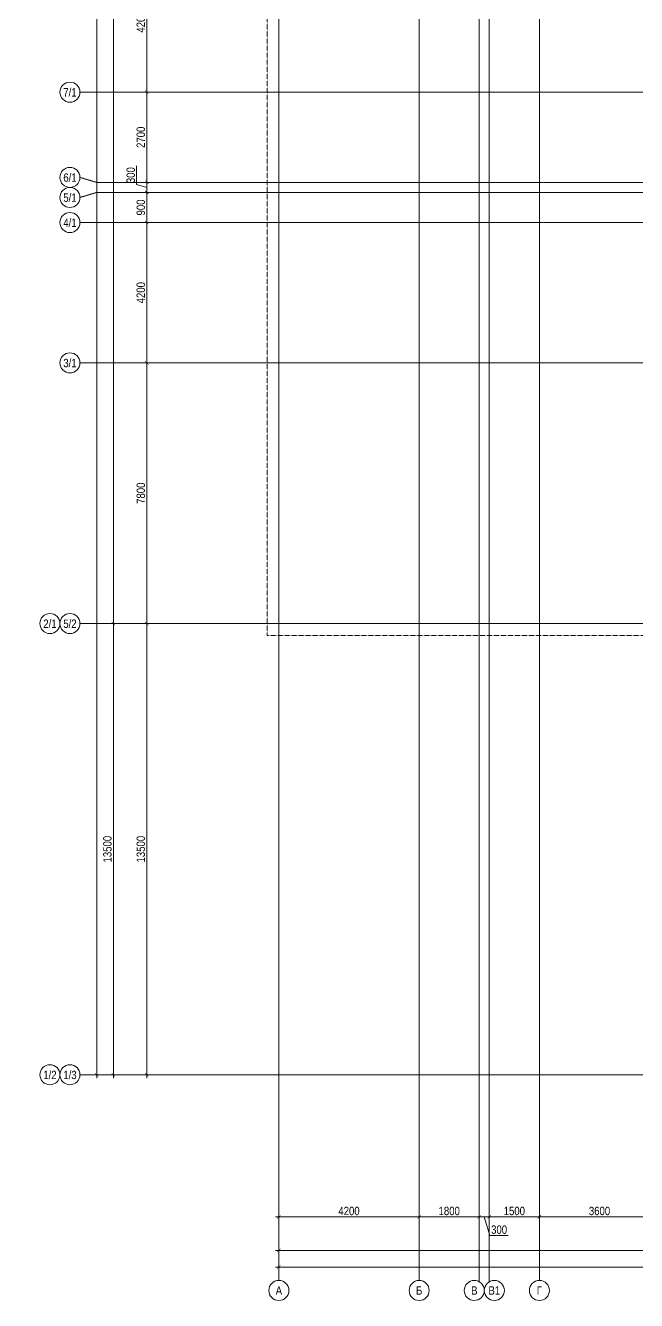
# Model space of a CAD drawing. Header units: millimetres. Extents: x -328335 to 1460319, y -208171 to 164069.
# Drawn here: x 293188 to 311482, y -6755 to 31395 of the extents above; entities that cross this region are included whole.
import ezdxf
from ezdxf import colors
from ezdxf.entities.mleader import LeaderData, LeaderLine
from ezdxf.enums import TextEntityAlignment as Align
from ezdxf.math import Vec2, Vec3

# ---------------------------------------------------------------- set-up
doc = ezdxf.new("R2010")
doc.units = ezdxf.units.MM
doc.header["$LTSCALE"] = 0.5
doc.linetypes.add('CENTER', pattern=[50.8, 31.75, -6.35, 6.35, -6.35])
doc.linetypes.add('DASHED', pattern=[19.05, 12.7, -6.35])
doc.layers.get('Defpoints').update_dxf_attribs({"color": 140})
doc.layers.add('АР_Делит', color=120, linetype='Continuous', lineweight=0, plot=False)
doc.layers.add('АЦ_Выноски', color=7, linetype='Continuous', lineweight=5)
doc.layers.add('РД_Оси_размер', color=8, linetype='Continuous', lineweight=0)
doc.layers.add('РД_Оси_100', color=7, linetype='Continuous', lineweight=0, true_color=0x525252)
doc.styles.add('style1', font='ARIALN.TTF')
doc.styles.add('ккк', font='isocpeur.ttf', dxfattribs={"width": 0.85, "oblique": 15})
doc.dimstyles.new('Dim100_ареал', dxfattribs={"dimscale": 100, "dimtxt": 2.5, "dimasz": 1, "dimexe": 1, "dimexo": 1, "dimgap": 0.5, "dimtad": 1, "dimzin": 12, "dimdsep": 46, "dimtxsty": 'style1', "dimblk": 'ARCHTICK', "dimcen": 1, "dimdle": 1, "dimaunit": 1, "dimadec": 0, "dimazin": 3, "dimtfac": 1, "dimtmove": 1, "dimatfit": 3, "dimldrblk": 'OPEN30', "dimfxl": 2, "dimfxlon": 1, "dimtolj": 1, "dimtzin": 0, "dimlwd": 5, "dimlwe": 5, "dimarcsym": 0})

# ---------------------------------------------------------------- blocks, each defined once
blk = doc.blocks.new('_Dot')
at = {"color": 0, "linetype": 'ByBlock', "lineweight": -2}
blk.add_line((-0.5, 0), (-1, 0), dxfattribs=at)
at = {"color": 0, "linetype": 'ByBlock', "const_width": 0.5}
blk.add_lwpolyline([(-0.25, 0, 1), (0.25, 0, 1)], format="xyb", close=True, dxfattribs=at)
blk = doc.blocks.new('_ArchTick')
at = {"color": 0, "linetype": 'ByBlock', "const_width": 0.15}
blk.add_lwpolyline([(-0.5, -0.5), (0.5, 0.5)], dxfattribs=at)
blk = doc.blocks.new('*D376')
at = {"layer": 'Defpoints', "color": 0, "transparency": 16777216}
for p in [(0, -3255), (4200, -3255), (4200, -4255)]:
    blk.add_point(p, dxfattribs=at)
at = {"layer": 'РД_Оси_размер', "color": 0, "lineweight": 5, "transparency": 16777216}
for p, q in [((0, -4055), (0, -4355)), ((4200, -4055), (4200, -4355)), ((-100, -4255), (4300, -4255))]:
    blk.add_line(p, q, dxfattribs=at)
at = {"layer": 'РД_Оси_размер', "color": 0, "lineweight": 5, "transparency": 16777216, "xscale": 100, "yscale": 100, "zscale": 100, "rotation": 180}
blk.add_blockref('_ArchTick', (0, -4255), dxfattribs=at)
at = {"layer": 'РД_Оси_размер', "color": 0, "lineweight": 5, "transparency": 16777216, "xscale": 100, "yscale": 100, "zscale": 100}
blk.add_blockref('_ArchTick', (4200, -4255), dxfattribs=at)
at = {"layer": 'РД_Оси_размер', "color": 0, "transparency": 16777216, "insert": (2100, -4077), "char_height": 250, "attachment_point": 5, "style": 'style1'}
blk.add_mtext('\\A1;4200', dxfattribs=at)
blk = doc.blocks.new('_Open30')
at = {"color": 0, "linetype": 'ByBlock', "lineweight": -2}
for p, q in [((-1, 0.27), (0, 0)), ((0, 0), (-1, -0.27)), ((0, 0), (-1, 0))]:
    blk.add_line(p, q, dxfattribs=at)
blk = doc.blocks.new('A-iden')
at = {"linetype": 'Continuous', "lineweight": 5}
blk.add_circle((0, -4), 3, dxfattribs=at)
at = {"color": 0, "linetype": 'Continuous', "lineweight": 20, "style": 'ккк', "width": 0.85}
blk.add_attdef('ID', text='', height=4, dxfattribs=at).set_placement((0.31, -3.85), align=Align.MIDDLE_CENTER)
blk = doc.blocks.new('*D252')
at = {"layer": 'Defpoints', "color": 0, "transparency": 16777216}
for p in [(4200, -3255), (6000, -3255), (6000, -4255)]:
    blk.add_point(p, dxfattribs=at)
at = {"layer": 'РД_Оси_размер', "color": 0, "lineweight": 5, "transparency": 16777216}
for p, q in [((4200, -4055), (4200, -4355)), ((6000, -4055), (6000, -4355)), ((4100, -4255), (6100, -4255))]:
    blk.add_line(p, q, dxfattribs=at)
at = {"layer": 'РД_Оси_размер', "color": 0, "lineweight": 5, "transparency": 16777216, "xscale": 100, "yscale": 100, "zscale": 100, "rotation": 180}
blk.add_blockref('_ArchTick', (4200, -4255), dxfattribs=at)
at = {"layer": 'РД_Оси_размер', "color": 0, "lineweight": 5, "transparency": 16777216, "xscale": 100, "yscale": 100, "zscale": 100}
blk.add_blockref('_ArchTick', (6000, -4255), dxfattribs=at)
at = {"layer": 'РД_Оси_размер', "color": 0, "transparency": 16777216, "insert": (5100, -4077), "char_height": 250, "attachment_point": 5, "style": 'style1'}
blk.add_mtext('\\A1;1800', dxfattribs=at)
blk = doc.blocks.new('*D253')
at = {"layer": 'Defpoints', "color": 0, "transparency": 16777216}
for p in [(6000, -3255), (6300, -3255), (6300, -4255)]:
    blk.add_point(p, dxfattribs=at)
at = {"layer": 'РД_Оси_размер', "color": 0, "lineweight": 5, "transparency": 16777216}
for p, q in [((6000, -4055), (6000, -4355)), ((6300, -4055), (6300, -4355)), ((5900, -4255), (6400, -4255)), ((6150, -4255), (6317, -4813)), ((6317, -4813), (6870, -4813))]:
    blk.add_line(p, q, dxfattribs=at)
at = {"layer": 'РД_Оси_размер', "color": 0, "lineweight": 5, "transparency": 16777216, "xscale": 100, "yscale": 100, "zscale": 100, "rotation": 180}
blk.add_blockref('_ArchTick', (6000, -4255), dxfattribs=at)
at = {"layer": 'РД_Оси_размер', "color": 0, "lineweight": 5, "transparency": 16777216, "xscale": 100, "yscale": 100, "zscale": 100}
blk.add_blockref('_ArchTick', (6300, -4255), dxfattribs=at)
at = {"layer": 'РД_Оси_размер', "color": 0, "transparency": 16777216, "insert": (6594, -4635), "char_height": 250, "attachment_point": 5, "style": 'style1'}
blk.add_mtext('\\A1;300', dxfattribs=at)
blk = doc.blocks.new('*D254')
at = {"layer": 'Defpoints', "color": 0, "transparency": 16777216}
for p in [(6300, -3255), (7800, -3255), (7800, -4255)]:
    blk.add_point(p, dxfattribs=at)
at = {"layer": 'РД_Оси_размер', "color": 0, "lineweight": 5, "transparency": 16777216}
for p, q in [((6300, -4055), (6300, -4355)), ((7800, -4055), (7800, -4355)), ((6200, -4255), (7900, -4255))]:
    blk.add_line(p, q, dxfattribs=at)
at = {"layer": 'РД_Оси_размер', "color": 0, "lineweight": 5, "transparency": 16777216, "xscale": 100, "yscale": 100, "zscale": 100, "rotation": 180}
blk.add_blockref('_ArchTick', (6300, -4255), dxfattribs=at)
at = {"layer": 'РД_Оси_размер', "color": 0, "lineweight": 5, "transparency": 16777216, "xscale": 100, "yscale": 100, "zscale": 100}
blk.add_blockref('_ArchTick', (7800, -4255), dxfattribs=at)
at = {"layer": 'РД_Оси_размер', "color": 0, "transparency": 16777216, "insert": (7050, -4077), "char_height": 250, "attachment_point": 5, "style": 'style1'}
blk.add_mtext('\\A1;1500', dxfattribs=at)
blk = doc.blocks.new('*D255')
at = {"layer": 'Defpoints', "color": 0, "transparency": 16777216}
for p in [(7800, -3255), (11400, -3255), (11400, -4255)]:
    blk.add_point(p, dxfattribs=at)
at = {"layer": 'РД_Оси_размер', "color": 0, "lineweight": 5, "transparency": 16777216}
for p, q in [((7800, -4055), (7800, -4355)), ((11400, -4055), (11400, -4355)), ((7700, -4255), (11500, -4255))]:
    blk.add_line(p, q, dxfattribs=at)
at = {"layer": 'РД_Оси_размер', "color": 0, "lineweight": 5, "transparency": 16777216, "xscale": 100, "yscale": 100, "zscale": 100, "rotation": 180}
blk.add_blockref('_ArchTick', (7800, -4255), dxfattribs=at)
at = {"layer": 'РД_Оси_размер', "color": 0, "lineweight": 5, "transparency": 16777216, "xscale": 100, "yscale": 100, "zscale": 100}
blk.add_blockref('_ArchTick', (11400, -4255), dxfattribs=at)
at = {"layer": 'РД_Оси_размер', "color": 0, "transparency": 16777216, "insert": (9600, -4077), "char_height": 250, "attachment_point": 5, "style": 'style1'}
blk.add_mtext('\\A1;3600', dxfattribs=at)
blk = doc.blocks.new('*D24')
at = {"layer": 'Defpoints', "color": 0, "transparency": 16777216}
for p in [(0, -3255), (114600, -3255), (114600, -5755)]:
    blk.add_point(p, dxfattribs=at)
at = {"layer": 'РД_Оси_размер', "color": 0, "lineweight": 5, "transparency": 16777216}
for p, q in [((0, -5555), (0, -5855)), ((114600, -5555), (114600, -5855)), ((-100, -5755), (114700, -5755))]:
    blk.add_line(p, q, dxfattribs=at)
at = {"layer": 'РД_Оси_размер', "color": 0, "lineweight": 5, "transparency": 16777216, "xscale": 100, "yscale": 100, "zscale": 100, "rotation": 180}
blk.add_blockref('_ArchTick', (0, -5755), dxfattribs=at)
at = {"layer": 'РД_Оси_размер', "color": 0, "lineweight": 5, "transparency": 16777216, "xscale": 100, "yscale": 100, "zscale": 100}
blk.add_blockref('_ArchTick', (114600, -5755), dxfattribs=at)
at = {"layer": 'РД_Оси_размер', "color": 0, "transparency": 16777216, "insert": (57300, -5577), "char_height": 250, "attachment_point": 5, "style": 'style1'}
blk.add_mtext('\\A1;114600', dxfattribs=at)
blk = doc.blocks.new('*D215')
at = {"layer": 'Defpoints', "color": 0, "transparency": 16777216}
for p in [(-5455, 134700), (-2955, 134700), (-2955, 0)]:
    blk.add_point(p, dxfattribs=at)
at = {"layer": 'РД_Оси_размер', "color": 0, "lineweight": 5, "transparency": 16777216}
for p, q in [((-5255, 134700), (-5555, 134700)), ((-5455, -100), (-5455, 134800)), ((-5255, 0), (-5555, 0))]:
    blk.add_line(p, q, dxfattribs=at)
at = {"layer": 'РД_Оси_размер', "color": 0, "lineweight": 5, "transparency": 16777216, "xscale": 100, "yscale": 100, "zscale": 100}
for p, rotation in [((-5455, 134700), 90), ((-5455, 0), 270)]:
    blk.add_blockref('_ArchTick', p, dxfattribs=dict(at, rotation=rotation))
at = {"layer": 'РД_Оси_размер', "color": 0, "transparency": 16777216, "insert": (-5633, 67350), "char_height": 250, "attachment_point": 5, "rotation": 90, "style": 'style1'}
blk.add_mtext('\\A1;134700', dxfattribs=at)
blk = doc.blocks.new('*D25')
at = {"layer": 'Defpoints', "color": 0, "transparency": 16777216}
for p in [(-3955, 13500), (-3220, 13500), (-2955, 0)]:
    blk.add_point(p, dxfattribs=at)
at = {"layer": 'РД_Оси_размер', "color": 0, "lineweight": 5, "transparency": 16777216}
for p, q in [((-3755, 13500), (-4055, 13500)), ((-3955, -100), (-3955, 13600)), ((-3755, 0), (-4055, 0))]:
    blk.add_line(p, q, dxfattribs=at)
at = {"layer": 'РД_Оси_размер', "color": 0, "lineweight": 5, "transparency": 16777216, "xscale": 100, "yscale": 100, "zscale": 100}
for p, rotation in [((-3955, 13500), 90), ((-3955, 0), 270)]:
    blk.add_blockref('_ArchTick', p, dxfattribs=dict(at, rotation=rotation))
at = {"layer": 'РД_Оси_размер', "color": 0, "transparency": 16777216, "insert": (-4133, 6750), "char_height": 250, "attachment_point": 5, "rotation": 90, "style": 'style1'}
blk.add_mtext('\\A1;13500', dxfattribs=at)
blk = doc.blocks.new('*D26')
at = {"layer": 'Defpoints', "color": 0, "transparency": 16777216}
for p in [(-3955, 21300), (-2955, 21300), (-3220, 13500)]:
    blk.add_point(p, dxfattribs=at)
at = {"layer": 'РД_Оси_размер', "color": 0, "lineweight": 5, "transparency": 16777216}
for p, q in [((-3955, 13400), (-3955, 21400)), ((-3755, 21300), (-4055, 21300)), ((-3755, 13500), (-4055, 13500))]:
    blk.add_line(p, q, dxfattribs=at)
at = {"layer": 'РД_Оси_размер', "color": 0, "lineweight": 5, "transparency": 16777216, "xscale": 100, "yscale": 100, "zscale": 100}
for p, rotation in [((-3955, 21300), 90), ((-3955, 13500), 270)]:
    blk.add_blockref('_ArchTick', p, dxfattribs=dict(at, rotation=rotation))
at = {"layer": 'РД_Оси_размер', "color": 0, "transparency": 16777216, "insert": (-4133, 17400), "char_height": 250, "attachment_point": 5, "rotation": 90, "style": 'style1'}
blk.add_mtext('\\A1;7800', dxfattribs=at)
blk = doc.blocks.new('*D216')
at = {"layer": 'Defpoints', "color": 0, "transparency": 16777216}
for p in [(-3955, 25500), (-2955, 25500), (-2955, 21300)]:
    blk.add_point(p, dxfattribs=at)
at = {"layer": 'РД_Оси_размер', "color": 0, "lineweight": 5, "transparency": 16777216}
for p, q in [((-3955, 21200), (-3955, 25600)), ((-3755, 25500), (-4055, 25500)), ((-3755, 21300), (-4055, 21300))]:
    blk.add_line(p, q, dxfattribs=at)
at = {"layer": 'РД_Оси_размер', "color": 0, "lineweight": 5, "transparency": 16777216, "xscale": 100, "yscale": 100, "zscale": 100}
for p, rotation in [((-3955, 25500), 90), ((-3955, 21300), 270)]:
    blk.add_blockref('_ArchTick', p, dxfattribs=dict(at, rotation=rotation))
at = {"layer": 'РД_Оси_размер', "color": 0, "transparency": 16777216, "insert": (-4133, 23400), "char_height": 250, "attachment_point": 5, "rotation": 90, "style": 'style1'}
blk.add_mtext('\\A1;4200', dxfattribs=at)
blk = doc.blocks.new('*D217')
at = {"layer": 'Defpoints', "color": 0, "transparency": 16777216}
for p in [(-3955, 26400), (-2955, 26400), (-2955, 25500)]:
    blk.add_point(p, dxfattribs=at)
at = {"layer": 'РД_Оси_размер', "color": 0, "lineweight": 5, "transparency": 16777216}
for p, q in [((-3755, 26400), (-4055, 26400)), ((-3955, 25400), (-3955, 26500)), ((-3755, 25500), (-4055, 25500))]:
    blk.add_line(p, q, dxfattribs=at)
at = {"layer": 'РД_Оси_размер', "color": 0, "lineweight": 5, "transparency": 16777216, "xscale": 100, "yscale": 100, "zscale": 100}
for p, rotation in [((-3955, 26400), 90), ((-3955, 25500), 270)]:
    blk.add_blockref('_ArchTick', p, dxfattribs=dict(at, rotation=rotation))
at = {"layer": 'РД_Оси_размер', "color": 0, "transparency": 16777216, "insert": (-4133, 25950), "char_height": 250, "attachment_point": 5, "rotation": 90, "style": 'style1'}
blk.add_mtext('\\A1;900', dxfattribs=at)
blk = doc.blocks.new('*D218')
at = {"layer": 'Defpoints', "color": 0, "transparency": 16777216}
for p in [(-3955, 26700), (-2955, 26700), (-2955, 26400)]:
    blk.add_point(p, dxfattribs=at)
at = {"layer": 'РД_Оси_размер', "color": 0, "lineweight": 5, "transparency": 16777216}
for p, q in [((-4258, 26641), (-4258, 27193)), ((-3955, 26300), (-3955, 26800)), ((-3955, 26550), (-4258, 26641)), ((-3755, 26700), (-4055, 26700)), ((-3755, 26400), (-4055, 26400))]:
    blk.add_line(p, q, dxfattribs=at)
at = {"layer": 'РД_Оси_размер', "color": 0, "lineweight": 5, "transparency": 16777216, "xscale": 100, "yscale": 100, "zscale": 100}
for p, rotation in [((-3955, 26700), 90), ((-3955, 26400), 270)]:
    blk.add_blockref('_ArchTick', p, dxfattribs=dict(at, rotation=rotation))
at = {"layer": 'РД_Оси_размер', "color": 0, "transparency": 16777216, "insert": (-4435, 26917), "char_height": 250, "attachment_point": 5, "rotation": 90, "style": 'style1'}
blk.add_mtext('\\A1;300', dxfattribs=at)
blk = doc.blocks.new('*D219')
at = {"layer": 'Defpoints', "color": 0, "transparency": 16777216}
for p in [(-3955, 29400), (-2955, 29400), (-2955, 26700)]:
    blk.add_point(p, dxfattribs=at)
at = {"layer": 'РД_Оси_размер', "color": 0, "lineweight": 5, "transparency": 16777216}
for p, q in [((-3755, 29400), (-4055, 29400)), ((-3955, 26600), (-3955, 29500)), ((-3755, 26700), (-4055, 26700))]:
    blk.add_line(p, q, dxfattribs=at)
at = {"layer": 'РД_Оси_размер', "color": 0, "lineweight": 5, "transparency": 16777216, "xscale": 100, "yscale": 100, "zscale": 100}
for p, rotation in [((-3955, 29400), 90), ((-3955, 26700), 270)]:
    blk.add_blockref('_ArchTick', p, dxfattribs=dict(at, rotation=rotation))
at = {"layer": 'РД_Оси_размер', "color": 0, "transparency": 16777216, "insert": (-4133, 28050), "char_height": 250, "attachment_point": 5, "rotation": 90, "style": 'style1'}
blk.add_mtext('\\A1;2700', dxfattribs=at)
blk = doc.blocks.new('*D220')
at = {"layer": 'Defpoints', "color": 0, "transparency": 16777216}
for p in [(-3955, 33600), (-2955, 33600), (-2955, 29400)]:
    blk.add_point(p, dxfattribs=at)
at = {"layer": 'РД_Оси_размер', "color": 0, "lineweight": 5, "transparency": 16777216}
for p, q in [((-3755, 33600), (-4055, 33600)), ((-3955, 29300), (-3955, 33700)), ((-3755, 29400), (-4055, 29400))]:
    blk.add_line(p, q, dxfattribs=at)
at = {"layer": 'РД_Оси_размер', "color": 0, "lineweight": 5, "transparency": 16777216, "xscale": 100, "yscale": 100, "zscale": 100}
for p, rotation in [((-3955, 33600), 90), ((-3955, 29400), 270)]:
    blk.add_blockref('_ArchTick', p, dxfattribs=dict(at, rotation=rotation))
at = {"layer": 'РД_Оси_размер', "color": 0, "transparency": 16777216, "insert": (-4133, 31500), "char_height": 250, "attachment_point": 5, "rotation": 90, "style": 'style1'}
blk.add_mtext('\\A1;4200', dxfattribs=at)
blk = doc.blocks.new('*D299')
at = {"layer": 'Defpoints', "color": 0, "transparency": 16777216}
for p in [(-4955, 13500), (-2955, 13500), (-2955, 0)]:
    blk.add_point(p, dxfattribs=at)
at = {"layer": 'РД_Оси_размер', "color": 0, "lineweight": 5, "transparency": 16777216}
for p, q in [((-4755, 13500), (-5055, 13500)), ((-4955, -100), (-4955, 13600)), ((-4755, 0), (-5055, 0))]:
    blk.add_line(p, q, dxfattribs=at)
at = {"layer": 'РД_Оси_размер', "color": 0, "lineweight": 5, "transparency": 16777216, "xscale": 100, "yscale": 100, "zscale": 100}
for p, rotation in [((-4955, 13500), 90), ((-4955, 0), 270)]:
    blk.add_blockref('_ArchTick', p, dxfattribs=dict(at, rotation=rotation))
at = {"layer": 'РД_Оси_размер', "color": 0, "transparency": 16777216, "insert": (-5133, 6750), "char_height": 250, "attachment_point": 5, "rotation": 90, "style": 'style1'}
blk.add_mtext('\\A1;13500', dxfattribs=at)
blk = doc.blocks.new('*D300')
at = {"layer": 'Defpoints', "color": 0, "transparency": 16777216}
for p in [(-4955, 63900), (-2955, 63900), (-2955, 13500)]:
    blk.add_point(p, dxfattribs=at)
at = {"layer": 'РД_Оси_размер', "color": 0, "lineweight": 5, "transparency": 16777216}
for p, q in [((-4755, 63900), (-5055, 63900)), ((-4955, 13400), (-4955, 64000)), ((-4755, 13500), (-5055, 13500))]:
    blk.add_line(p, q, dxfattribs=at)
at = {"layer": 'РД_Оси_размер', "color": 0, "lineweight": 5, "transparency": 16777216, "xscale": 100, "yscale": 100, "zscale": 100}
for p, rotation in [((-4955, 63900), 90), ((-4955, 13500), 270)]:
    blk.add_blockref('_ArchTick', p, dxfattribs=dict(at, rotation=rotation))
at = {"layer": 'РД_Оси_размер', "color": 0, "transparency": 16777216, "insert": (-5133, 38700), "char_height": 250, "attachment_point": 5, "rotation": 90, "style": 'style1'}
blk.add_mtext('\\A1;50400', dxfattribs=at)
blk = doc.blocks.new('*D304')
at = {"layer": 'Defpoints', "color": 0, "transparency": 16777216}
for p in [(0, -3255), (27600, -3255), (27600, -5255)]:
    blk.add_point(p, dxfattribs=at)
at = {"layer": 'РД_Оси_размер', "color": 0, "lineweight": 5, "transparency": 16777216}
for p, q in [((-100, -5255), (27700, -5255)), ((0, -5055), (0, -5355)), ((27600, -5055), (27600, -5355))]:
    blk.add_line(p, q, dxfattribs=at)
at = {"layer": 'РД_Оси_размер', "color": 0, "lineweight": 5, "transparency": 16777216, "xscale": 100, "yscale": 100, "zscale": 100, "rotation": 180}
blk.add_blockref('_ArchTick', (0, -5255), dxfattribs=at)
at = {"layer": 'РД_Оси_размер', "color": 0, "lineweight": 5, "transparency": 16777216, "xscale": 100, "yscale": 100, "zscale": 100}
blk.add_blockref('_ArchTick', (27600, -5255), dxfattribs=at)
at = {"layer": 'РД_Оси_размер', "color": 0, "transparency": 16777216, "insert": (13800, -5077), "char_height": 250, "attachment_point": 5, "style": 'style1'}
blk.add_mtext('\\A1;27600', dxfattribs=at)
blk = doc.blocks.new('СОШ_2200_АР_ОСИ_М100_28.05.24')
at = {"layer": 'АР_Делит', "color": 5, "linetype": 'DASHED'}
blk.add_lwpolyline([(45245, 68320), (20455, 68320), (20455, 26755), (27955, 26755), (27955, 13145), (-355, 13145), (-355, 100855), (37145, 100855)], dxfattribs=at)
at = {"layer": 'АР_Делит'}
for points in [[(0, -2065.317), (0, 2065.317)], [(-2065.317, 0), (2065.317, 0)]]:
    blk.add_lwpolyline(points, dxfattribs=at)
at = {"layer": 'РД_Оси_100', "color": 8, "linetype": 'CENTER', "true_color": 0x808080}
for p, q in [((0, -6155), (0, 139938.679)), ((4200, -6155), (4200, 139938.679)), ((29555, 29400), (-5954.958, 29400)), ((-5954.958, 21300), (29555, 21300)), ((-5954.958, 13500), (29555, 13500)), ((-5954.958, 0), (30690.994, 0))]:
    blk.add_line(p, q, dxfattribs=at)
for points in [[(5849.555, 139938.679), (6000, 139538.679), (6000, -6194.559)], [(6300, -6195.83), (6300, 139538.679), (6450, 139938.679)], [(7800, -6155), (7800, 139938.679)], [(29555, 26700), (-5454.958, 26700), (-5954.958, 26850)], [(29555, 26400), (-5454.958, 26400), (-5954.958, 26250)], [(29555, 25500), (-5954.958, 25500)]]:
    blk.add_lwpolyline(points, dxfattribs=at)
at = {"layer": 'РД_Оси_100', "color": 0}
ref = blk.add_blockref('A-iden', (-6254.958, 29800), dxfattribs=dict(at, xscale=100, yscale=100, zscale=100))
ref.add_attrib('ID', '7/1', dxfattribs={"layer": '0', "linetype": 'Continuous', "height": 250, "style": 'style1'}).set_placement((-6254.958, 29400), align=Align.MIDDLE)
ref = blk.add_blockref('A-iden', (-6254.958, 27250), dxfattribs=dict(at, xscale=100, yscale=100, zscale=100))
ref.add_attrib('ID', '6/1', dxfattribs={"layer": '0', "linetype": 'Continuous', "height": 250, "style": 'style1'}).set_placement((-6254.958, 26850), align=Align.MIDDLE)
ref = blk.add_blockref('A-iden', (-6254.957, 26650), dxfattribs=dict(at, xscale=100, yscale=100, zscale=100))
ref.add_attrib('ID', '5/1', dxfattribs={"layer": '0', "linetype": 'Continuous', "height": 250, "style": 'style1'}).set_placement((-6254.957, 26250), align=Align.MIDDLE)
ref = blk.add_blockref('A-iden', (-6254.958, 25900), dxfattribs=dict(at, xscale=100, yscale=100, zscale=100))
ref.add_attrib('ID', '4/1', dxfattribs={"layer": '0', "linetype": 'Continuous', "height": 250, "style": 'style1'}).set_placement((-6254.958, 25500), align=Align.MIDDLE)
ref = blk.add_blockref('A-iden', (-6254.958, 21700), dxfattribs=dict(at, xscale=100, yscale=100, zscale=100))
ref.add_attrib('ID', '3/1', dxfattribs={"layer": '0', "linetype": 'Continuous', "height": 250, "style": 'style1'}).set_placement((-6254.958, 21300), align=Align.MIDDLE)
ref = blk.add_blockref('A-iden', (-6854.958, 13900), dxfattribs=dict(at, xscale=100, yscale=100, zscale=100))
ref.add_attrib('ID', '2/1', dxfattribs={"layer": '0', "linetype": 'Continuous', "height": 250, "style": 'style1'}).set_placement((-6854.958, 13500), align=Align.MIDDLE)
ref = blk.add_blockref('A-iden', (-6254.958, 13900), dxfattribs=dict(at, xscale=100, yscale=100, zscale=100))
ref.add_attrib('ID', '5/2', dxfattribs={"layer": '0', "linetype": 'Continuous', "height": 250, "style": 'style1'}).set_placement((-6254.958, 13500), align=Align.MIDDLE)
ref = blk.add_blockref('A-iden', (-6854.958, 400), dxfattribs=dict(at, xscale=100, yscale=100, zscale=100))
ref.add_attrib('ID', '1/2', dxfattribs={"layer": '0', "linetype": 'Continuous', "height": 250, "style": 'style1'}).set_placement((-6854.958, 0), align=Align.MIDDLE)
ref = blk.add_blockref('A-iden', (-6254.958, 400), dxfattribs=dict(at, xscale=100, yscale=100, zscale=100))
ref.add_attrib('ID', '1/3', dxfattribs={"layer": '0', "linetype": 'Continuous', "height": 250, "style": 'style1'}).set_placement((-6254.958, 0), align=Align.MIDDLE)
ref = blk.add_blockref('A-iden', (0, -6054.999), dxfattribs=dict(at, xscale=100, yscale=100, zscale=100))
ref.add_attrib('ID', 'А', dxfattribs={"layer": '0', "linetype": 'Continuous', "height": 250, "style": 'style1'}).set_placement((0, -6454.999), align=Align.MIDDLE)
ref = blk.add_blockref('A-iden', (4200, -6054.999), dxfattribs=dict(at, xscale=100, yscale=100, zscale=100))
ref.add_attrib('ID', 'Б', dxfattribs={"layer": '0', "linetype": 'Continuous', "height": 250, "style": 'style1'}).set_placement((4200, -6454.999), align=Align.MIDDLE)
ref = blk.add_blockref('A-iden', (5851.101, -6054.999), dxfattribs=dict(at, xscale=100, yscale=100, zscale=100))
ref.add_attrib('ID', 'В', dxfattribs={"layer": '0', "linetype": 'Continuous', "height": 250, "style": 'style1'}).set_placement((5851.101, -6454.999), align=Align.MIDDLE)
ref = blk.add_blockref('A-iden', (6451.101, -6054.999), dxfattribs=dict(at, xscale=100, yscale=100, zscale=100))
ref.add_attrib('ID', 'В1', dxfattribs={"layer": '0', "linetype": 'Continuous', "height": 250, "style": 'style1'}).set_placement((6451.101, -6454.999), align=Align.MIDDLE)
ref = blk.add_blockref('A-iden', (7800.734, -6054.999), dxfattribs=dict(at, xscale=100, yscale=100, zscale=100))
ref.add_attrib('ID', 'Г', dxfattribs={"layer": '0', "linetype": 'Continuous', "height": 250, "style": 'style1'}).set_placement((7800.734, -6454.999), align=Align.MIDDLE)
at = {"layer": 'РД_Оси_размер'}
for base, p1, p2, picture, middle in [((-5454.958, 134700), (-2954.958, 0), (-2954.958, 134700), '*D215', (-5632.601, 67350)), ((-4954.958, 63900), (-2954.958, 13500), (-2954.958, 63900), '*D300', (-5132.601, 38700)), ((-3954.958, 33600), (-2954.958, 29400), (-2954.958, 33600), '*D220', (-4132.601, 31500)), ((-3954.958, 29400), (-2954.958, 26700), (-2954.958, 29400), '*D219', (-4132.601, 28050)), ((-3954.958, 26700), (-2954.958, 26400), (-2954.958, 26700), '*D218', (-4435.244, 26690.793)), ((-3954.958, 26400), (-2954.958, 25500), (-2954.958, 26400), '*D217', (-4132.601, 25950)), ((-3954.958, 25500), (-2954.958, 21300), (-2954.958, 25500), '*D216', (-4132.601, 23400)), ((-3954.958, 21300), (-3220.264, 13500), (-2954.958, 21300), '*D26', (-4132.601, 17400)), ((-4954.958, 13500), (-2954.958, 0), (-2954.958, 13500), '*D299', (-5132.601, 6750)), ((-3954.958, 13500), (-2954.958, 0), (-3220.264, 13500), '*D25', (-4132.601, 6750))]:
    dim = blk.add_linear_dim(base=base, p1=p1, p2=p2, angle=90, dimstyle='Dim100_ареал', dxfattribs=at)
    dim.commit()
    dim.dimension.update_dxf_attribs({"geometry": picture, "text_midpoint": middle})
for base, p1, p2, picture, middle in [((4200, -4255), (0, -3255), (4200, -3255), '*D376', (2100, -4077.357)), ((114600, -5755), (0, -3255), (114600, -3255), '*D24', (57300, -5577.357)), ((27600, -5255), (0, -3255), (27600, -3255), '*D304', (13800, -5077.357)), ((6000, -4255), (4200, -3255), (6000, -3255), '*D252', (5100, -4077.357)), ((6300, -4255), (6000, -3255), (6300, -3255), '*D253', (6367.379, -4635.286)), ((7800, -4255), (6300, -3255), (7800, -3255), '*D254', (7050, -4077.357)), ((11400, -4255), (7800, -3255), (11400, -3255), '*D255', (9600, -4077.357))]:
    dim = blk.add_linear_dim(base=base, p1=p1, p2=p2, dimstyle='Dim100_ареал', dxfattribs=at)
    dim.commit()
    dim.dimension.update_dxf_attribs({"geometry": picture, "text_midpoint": middle})

msp = doc.modelspace()

# ---------------------------------------------------------------- block references
at = {"layer": 'РД_Оси_100'}
msp.add_blockref('СОШ_2200_АР_ОСИ_М100_28.05.24', (300774.217, 0), dxfattribs=at)

# ---------------------------------------------------------------- leaders
at = {"layer": 'АЦ_Выноски'}
ml = msp.add_multileader_mtext('Standard', dxfattribs=at)
ml.set_content('\\pxa0.66667;Аккустические подвесные панели \\Pиз минерального стекловолокна. \\P\\pt10;%%C800, %%C1200мм. Акцентный цвет: {\\C240;\\c2367469;NSC S 0570-Y20R}', color=256, style='style1')
ml.set_leader_properties(color=256)
ml.set_arrow_properties(name='DOT')
ml.build(insert=Vec2(0, 0))
ml.multileader.update_dxf_attribs({"has_dogleg": 0, "text_left_attachment_type": 6, "text_right_attachment_type": 6, "arrow_head_size": 200, "scale": 100})
ctx = ml.context
ctx.base_point, ctx.scale, ctx.char_height, ctx.arrow_head_size, ctx.landing_gap_size, ctx.plane_origin, ctx.plane_x_axis, ctx.plane_y_axis = Vec3(16372.028, 12369.827), 100, 250, 200, 50, Vec3(13858, 9827.527), Vec3(1, 0.00000001), Vec3(-0.00000001, 1)
ctx.left_attachment, ctx.right_attachment = 6, 6
notes = []
notes.append((ctx, [(1, (1, 1, 0), (15572.028, 12369.827), (1, 0.00000001), 800, [(1, [(11214.92, 17752.959), (14845.664, 22887.072)], 0, [])])]))
ctx.mtext.insert, ctx.mtext.text_direction, ctx.mtext.rotation, ctx.mtext.width, ctx.mtext.line_spacing_factor, ctx.mtext.flow_direction = Vec3(16422.028, 12689.233), Vec3(1, 0.00000001), 0.00000001, 11047.033, 0.8, 5
ml = msp.add_multileader_mtext('Standard', dxfattribs=at)
ml.set_content('\\pxa0.66667;Аккустические подвесные панели \\Pиз минерального стекловолокна. \\P\\pa0.25;%%C800, %%C1200мм.\\P\\pa0.66667;Акцентный цвет: {\\C240;\\c2367469;NSC S 5020 R 70В\\PПривязку см. раздел АИ}', color=256, style='style1')
ml.set_leader_properties(color=256)
ml.set_arrow_properties(name='DOT')
ml.build(insert=Vec2(0, 0))
ml.multileader.update_dxf_attribs({"has_dogleg": 0, "text_left_attachment_type": 6, "text_right_attachment_type": 6, "arrow_head_size": 200, "scale": 100})
ctx = ml.context
ctx.base_point, ctx.scale, ctx.char_height, ctx.arrow_head_size, ctx.landing_gap_size, ctx.plane_origin, ctx.plane_x_axis, ctx.plane_y_axis = Vec3(107704.866, 12205.275), 100, 250, 200, 50, Vec3(103776.277, 6923.944), Vec3(1, 0.00000001), Vec3(-0.00000001, 1)
ctx.left_attachment, ctx.right_attachment = 6, 6
notes.append((ctx, [(1, (1, 1, 0), (106904.866, 12205.275), (1, 0.00000001), 800, [(1, [(103200, 11018.037), (105636.828, 10733.225)], 0, [])])]))
ctx.mtext.insert, ctx.mtext.text_direction, ctx.mtext.rotation, ctx.mtext.width, ctx.mtext.line_spacing_factor, ctx.mtext.flow_direction = Vec3(107754.866, 12528.774), Vec3(1, 0.00000001), 0.00000001, 11047.033, 0.8, 5
for ctx, leaders in notes:
    for number, flags, end, landing, length, lines in leaders:
        leader = LeaderData()
        leader.index, (leader.has_last_leader_line, leader.has_dogleg_vector, leader.attachment_direction) = number, flags
        leader.last_leader_point, leader.dogleg_vector, leader.dogleg_length = Vec3(end), Vec3(landing), length
        for number, points, colour, breaks in lines:
            line = LeaderLine()
            line.index, line.vertices, line.color, line.breaks = number, Vec3.list(points), colors.encode_raw_color(colour), breaks
            leader.lines.append(line)
        ctx.leaders.append(leader)

doc.saveas('drawing.dxf')
